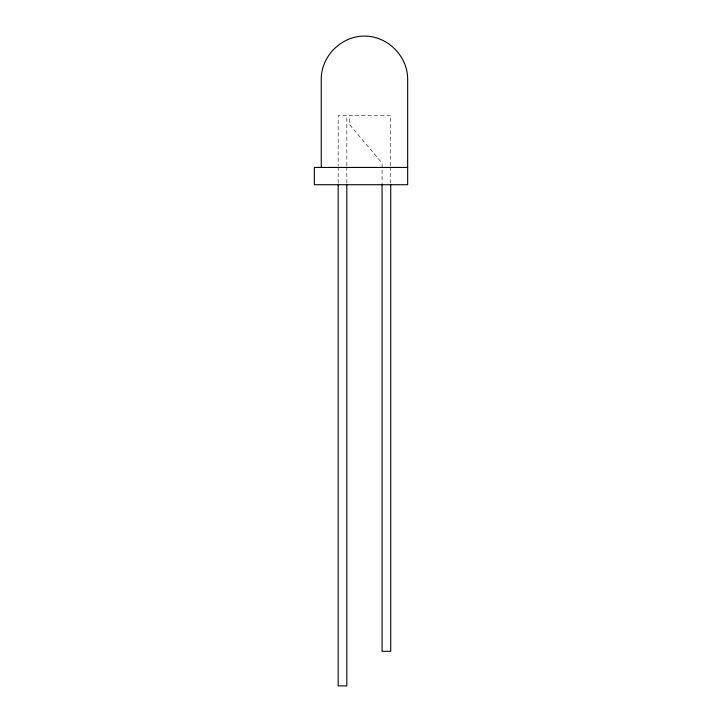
<?xml version="1.0" encoding="UTF-8"?>
<svg xmlns="http://www.w3.org/2000/svg" width="722" height="722" viewBox="0 0 722 722"><rect width="100%" height="100%" fill="white"/><g stroke="black" fill="none" stroke-linecap="round" stroke-linejoin="round"><path stroke-width="0.54" stroke-dasharray="3.61 2.71" d="M390.728 165.771L390.728 115.601L349.249 115.601L349.249 124.238L382.082 163.118L382.082 183.641M390.728 166.881L390.728 183.614M346.831 165.771L346.831 115.601L338.185 115.601L338.185 165.771M346.831 166.881L346.831 183.614M338.185 166.881L338.185 183.614"/><path stroke-width="1.08" d="M407.659 167.441L314.341 167.441L314.341 184.724L407.659 184.724L407.659 79.303C407.804 56.181 387.579 35.956 364.457 36.1C341.335 35.956 321.11 56.181 321.254 79.303L321.254 167.441M390.728 184.724L390.728 651.334L382.082 651.334L382.082 184.724M346.831 184.724L346.831 685.9L338.185 685.9L338.185 184.724"/></g></svg>
